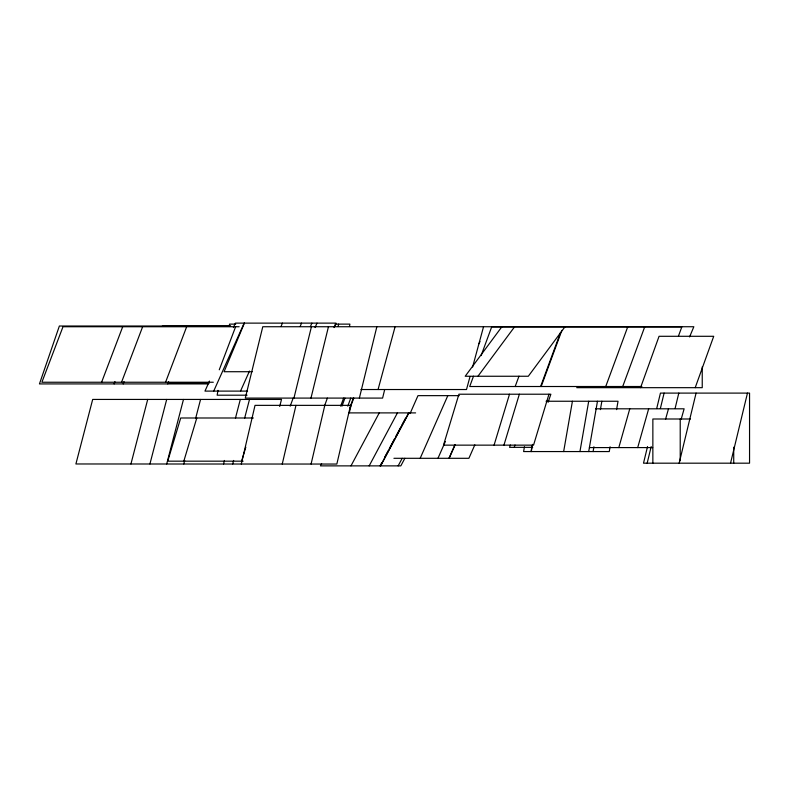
<?xml version="1.0" encoding="UTF-8"?>
<svg xmlns="http://www.w3.org/2000/svg" width="789" height="789" viewBox="0 0 789 789"><rect width="100%" height="100%" fill="white"/><g stroke="black" fill="none" stroke-linecap="round" stroke-linejoin="round"><path stroke-width="1.18" d="M218.001 390.368L217.153 395.19L247.065 395.19M229.145 326.528L229.569 324.121L235.674 324.121M335.197 326.528L335.611 324.121M338.175 326.528L338.589 324.121M349.478 326.528L349.902 324.121L335.197 324.121M524.438 446.771L523.61 451.564L609.266 451.564L610.104 446.771M531.046 451.564L531.885 446.771M531.303 451.564L532.555 444.375M563.652 451.564L572.419 401.246M579.945 451.564L588.702 401.246M588.702 451.564L597.47 401.246M593.091 451.564L593.93 446.771M600.399 409.629L601.859 401.246M616.574 409.629L618.034 401.246L546.057 401.246M241.306 464.05L255.025 405.359L351.056 405.359L349.369 412.539M282.245 464.05L295.964 405.359M311.083 464.05L324.802 405.359M350.563 405.359L336.844 464.05L75.902 463.971L92.688 399.431L281.515 399.431L279.681 406.473M647.532 446.554L643.508 463.182L749.55 463.182L749.55 393.1L660.432 393.1L656.704 408.544M647.167 463.182L651.191 446.554M660.363 408.544L664.101 393.1M675.078 408.544L678.806 393.1M679.151 463.182L696.076 393.1M730.545 463.182L747.469 393.1M293.952 398.09L311.428 326.735M310.974 398.09L328.451 326.735M359.37 398.09L376.846 326.735M384.637 389.766L382.606 398.09L245.3 398.09L262.776 326.735L693.847 326.735L689.576 336.933M130.935 463.971L147.711 399.431M149.92 463.971L166.696 399.431M166.696 463.971L183.482 399.431M183.788 463.971L184.705 460.451M195.682 418.209L200.564 399.431M223.543 463.971L224.461 460.451M235.438 418.209L240.32 399.431M232.725 463.971L233.643 460.451M244.62 418.209L249.502 399.431M378.059 389.529L395.092 326.735M470.037 376.491L466.506 389.529L360.918 389.529M472.611 367.013L483.539 326.735M618.813 447.59L629.77 408.81M637.699 447.59L648.657 408.81M665.512 419.383L668.5 408.81M681.134 419.383L684.122 408.81L595.577 408.81M183.817 461.171L196.786 417.992M241.602 461.171L245.813 447.166M494.072 445.144L509.497 394.214M503.934 445.144L519.349 394.214M548.957 394.214L533.542 445.144L443.507 445.144L458.922 394.214L550.87 394.214L548.099 402.301M114.149 383.918L114.947 381.6M123.222 383.918L124.021 381.6M167.791 383.918L168.59 381.6M510.345 445.035L509.556 447.343L532.674 447.343M514.231 447.343L515.02 445.035M640.56 387.675L659.062 336.292L713.72 336.292L695.208 387.675M290.194 406.157L293.163 398.1M324.417 406.157L327.386 398.1M340.651 406.157L343.619 398.1M341.962 406.157L344.931 398.1M347.791 406.157L350.76 398.1M350.799 405.004L353.344 398.1M473.508 376.195L469.711 386.511L641.891 386.511M481.122 355.573L491.685 326.922L681.834 326.922L678.451 336.094M515.178 386.511L518.975 376.195M540.603 386.511L560.466 332.652M541.175 386.511L561.876 330.364M605.735 386.511L627.709 326.922M622.718 386.511L644.692 326.922M349.921 408.455L353.778 398.1M101.603 382.241L122.709 326.735M121.536 382.241L142.641 326.735M165.562 382.241L186.668 326.735M219.263 369.785L235.625 326.735M479.071 343.708L479.968 341.499M244.422 323.125L224.086 371.718L252.283 371.718M281.012 326.518L282.432 323.125M300.145 326.518L301.566 323.125M310.442 326.518L311.862 323.125M410.073 413.544L417.973 395.644L459.257 395.644M420.182 458.301L447.817 395.644M437.964 458.301L445.361 441.515M448.941 458.301L454.868 444.878M449.188 458.301L455.105 444.878M474.82 444.878L468.903 458.301L393.918 458.301M209.46 381.077L204.972 391.107L247.578 391.107M233.396 327.583L235.388 323.125L336.015 323.125L334.023 327.583M213.711 391.107L244.126 323.125M240.517 391.107L249.492 371.047M315.028 327.583L317.02 323.125M321.596 463.705L320.442 465.875L400.822 465.875L404.865 458.301M350.977 465.875L379.253 412.894M369.173 465.875L397.439 412.894M380.071 465.875L381.807 462.63M384.687 457.226L388.158 450.736M389.312 448.576L394.52 438.842M395.674 436.682L400.871 426.948M402.025 424.788L405.497 418.298M380.406 465.875L408.682 412.894M380.653 465.875L408.929 412.894M398.149 465.875L402.193 458.301M501.903 326.735L465.194 376.254L528.305 376.254L565.013 326.735M477.947 376.254L514.655 326.735M230.605 326.025L59.372 326.025L39.45 383.918L208.237 383.918M162.248 326.182L230.506 326.182M239.166 326.735L63.002 326.735L41.886 382.241L213.296 382.241M167.534 383.168L209.164 383.168M576.72 387.675L702.24 387.675L702.24 366.875M348.718 412.894L415.616 412.894M253.348 417.992L180.711 417.992L167.732 461.171L243.101 461.171M690.474 418.998L652.858 418.998L652.858 463.182M589.413 447.59L652.681 447.59M733.721 447.205L733.721 463.182M680.217 418.998L680.217 460.737"/></g></svg>
